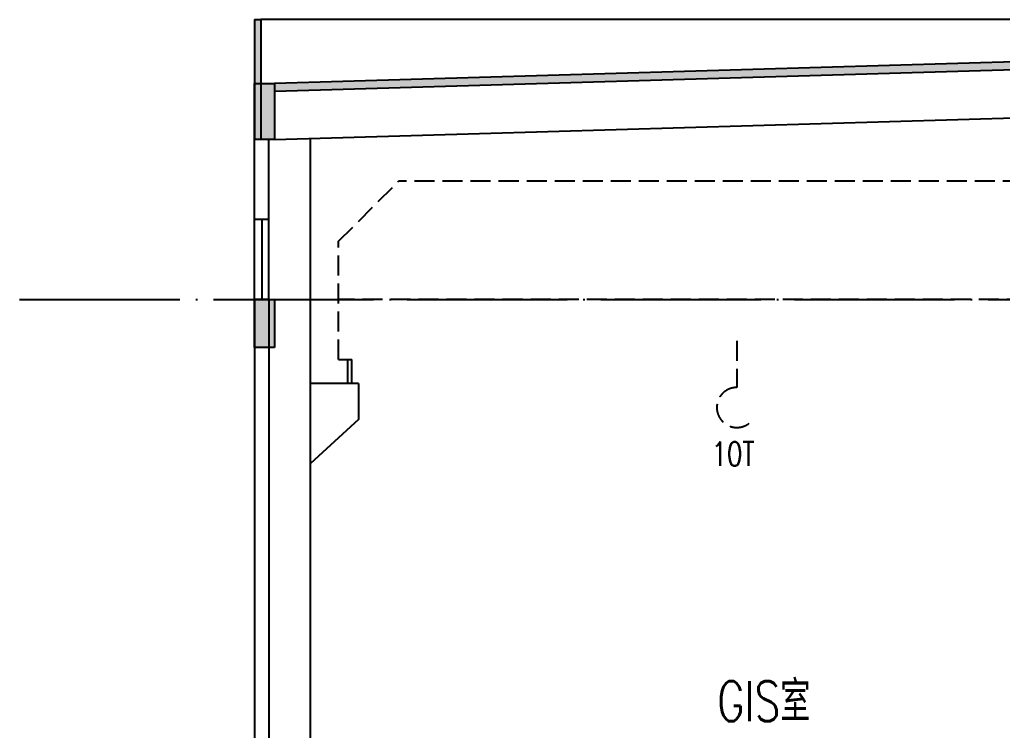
# Model space of a CAD drawing. Header units: millimetres. Extents: x 283073 to 367223, y 132052 to 191502.
# Drawn here: x 340519 to 352795, y 151771 to 160657 of the extents above; entities that cross this region are included whole.
import ezdxf
from ezdxf.enums import TextEntityAlignment as Align

# ---------------------------------------------------------------- set-up
doc = ezdxf.new("R2010")
doc.units = ezdxf.units.MM
doc.header["$LTSCALE"] = 1000
for name, pattern in [('CENTER', [2, 1.25, -0.25, 0.25, -0.25]), ('DASH', [0.35, 0.25, -0.1]), ('DOTE', [2.42, 2, -0.2, 0.02, -0.2])]:
    doc.linetypes.add(name, pattern=pattern)
for name, color, linetype in [('01', 7, 'Continuous'), ('55', 7, 'Continuous'), ('DOTE', 1, 'CENTER'), ('PUB_DIM', 3, 'Continuous'), ('WALL', 255, 'Continuous'), ('WINDOW', 2, 'Continuous')]:
    doc.layers.add(name, color=color, linetype=linetype)
doc.styles.add('HZ', font='geditxt.shx', dxfattribs={"width": 0.75, "bigfont": 'hzfs_1.shx'})

msp = doc.modelspace()

# ---------------------------------------------------------------- hatches: boundary and pattern name
at = {"layer": '01'}
h = msp.add_hatch(color=256, dxfattribs=at)
h.paths.add_polyline_path([(343533, 160657), (343453, 160657), (343453, 160157), (343533, 160157)])
h.paths.add_polyline_path([(343533, 160157), (343453, 160157), (343453, 159857), (343533, 159857)])
msp.add_hatch(color=256, dxfattribs=at).paths.add_polyline_path([(343453, 159157), (343703, 159157), (343703, 159857), (343453, 159857)])
at = {"layer": '55'}
for points in [[(354953, 160087), (354953, 160187), (343703, 159857), (343703, 159757)], [(343633, 157157), (343453, 157157), (343453, 156557), (343633, 156557)], [(343703, 157157), (343633, 157157), (343633, 156557), (343703, 156557)]]:
    msp.add_hatch(color=256, dxfattribs=at).paths.add_polyline_path(points)

# ---------------------------------------------------------------- linework, layer by layer
at = {"color": 145, "linetype": 'DASH'}
for p, q in [((344503, 157887), (345253, 158637)), ((353403, 158637), (345253, 158637)), ((344503, 156407), (344503, 157887)), ((354153, 157157), (344503, 157157)), ((349478, 156642), (349478, 156058)), ((344503, 156407), (344668, 156407))]:
    msp.add_line(p, q, dxfattribs=at)
at = {"color": 145}
for p, q in [((344618, 156107), (344618, 156407)), ((344668, 156107), (344668, 156407))]:
    msp.add_line(p, q, dxfattribs=at)
at = {"color": 145, "linetype": 'DASH'}
msp.add_arc((349478, 155808), 250, 90, 330, dxfattribs=at)
at = {"layer": '01'}
for p, q in [((355123, 160657), (343533, 160657)), ((344153, 147571), (344153, 159170))]:
    msp.add_line(p, q, dxfattribs=at)
msp.add_lwpolyline([(343453, 159857), (343703, 159857), (343703, 159157), (343453, 159157), (343453, 159857)], dxfattribs=at)
at = {"layer": '55'}
for p, q in [((354953, 160187), (343703, 159857)), ((354956, 160087), (343706, 159757)), ((343703, 159157), (354953, 159487)), ((344753, 156107), (344153, 156107)), ((344753, 156107), (344753, 155657)), ((344753, 155657), (344153, 155107))]:
    msp.add_line(p, q, dxfattribs=at)
at = {"layer": 'DOTE', "linetype": 'DOTE'}
msp.add_line((340519, 157157), (356529, 157157), dxfattribs=at)
at = {"layer": 'WALL'}
for p, q in [((343453, 160657), (343533, 160657)), ((343453, 160657), (343453, 159157)), ((343533, 160657), (343533, 159157)), ((343453, 158157), (343453, 159157)), ((343633, 158157), (343633, 159157)), ((343633, 158157), (343453, 158157)), ((343633, 157157), (343453, 157157)), ((343453, 157157), (343453, 154157)), ((343633, 157157), (343633, 154157)), ((343453, 154157), (343453, 150157)), ((343633, 154157), (343633, 150157))]:
    msp.add_line(p, q, dxfattribs=at)
msp.add_lwpolyline([(343703, 156557), (343453, 156557), (343453, 157157), (343703, 157157)], close=True, dxfattribs=at)
at = {"layer": 'WINDOW'}
for p, q in [((343453, 157157), (343453, 158157)), ((343543, 158157), (343543, 157157)), ((343633, 157157), (343633, 158157))]:
    msp.add_line(p, q, dxfattribs=at)

# ---------------------------------------------------------------- texts
at = {"layer": 'PUB_DIM', "color": 145, "style": 'HZ', "width": 0.75}
msp.add_text('10T', height=300, dxfattribs=at).set_placement((349432, 155228), align=Align.MIDDLE)
at = {"layer": 'PUB_DIM', "color": 0, "style": 'HZ', "width": 0.75}
msp.add_text('GIS室', height=500, dxfattribs=at).set_placement((349814, 152165), align=Align.MIDDLE)

doc.saveas('drawing.dxf')
